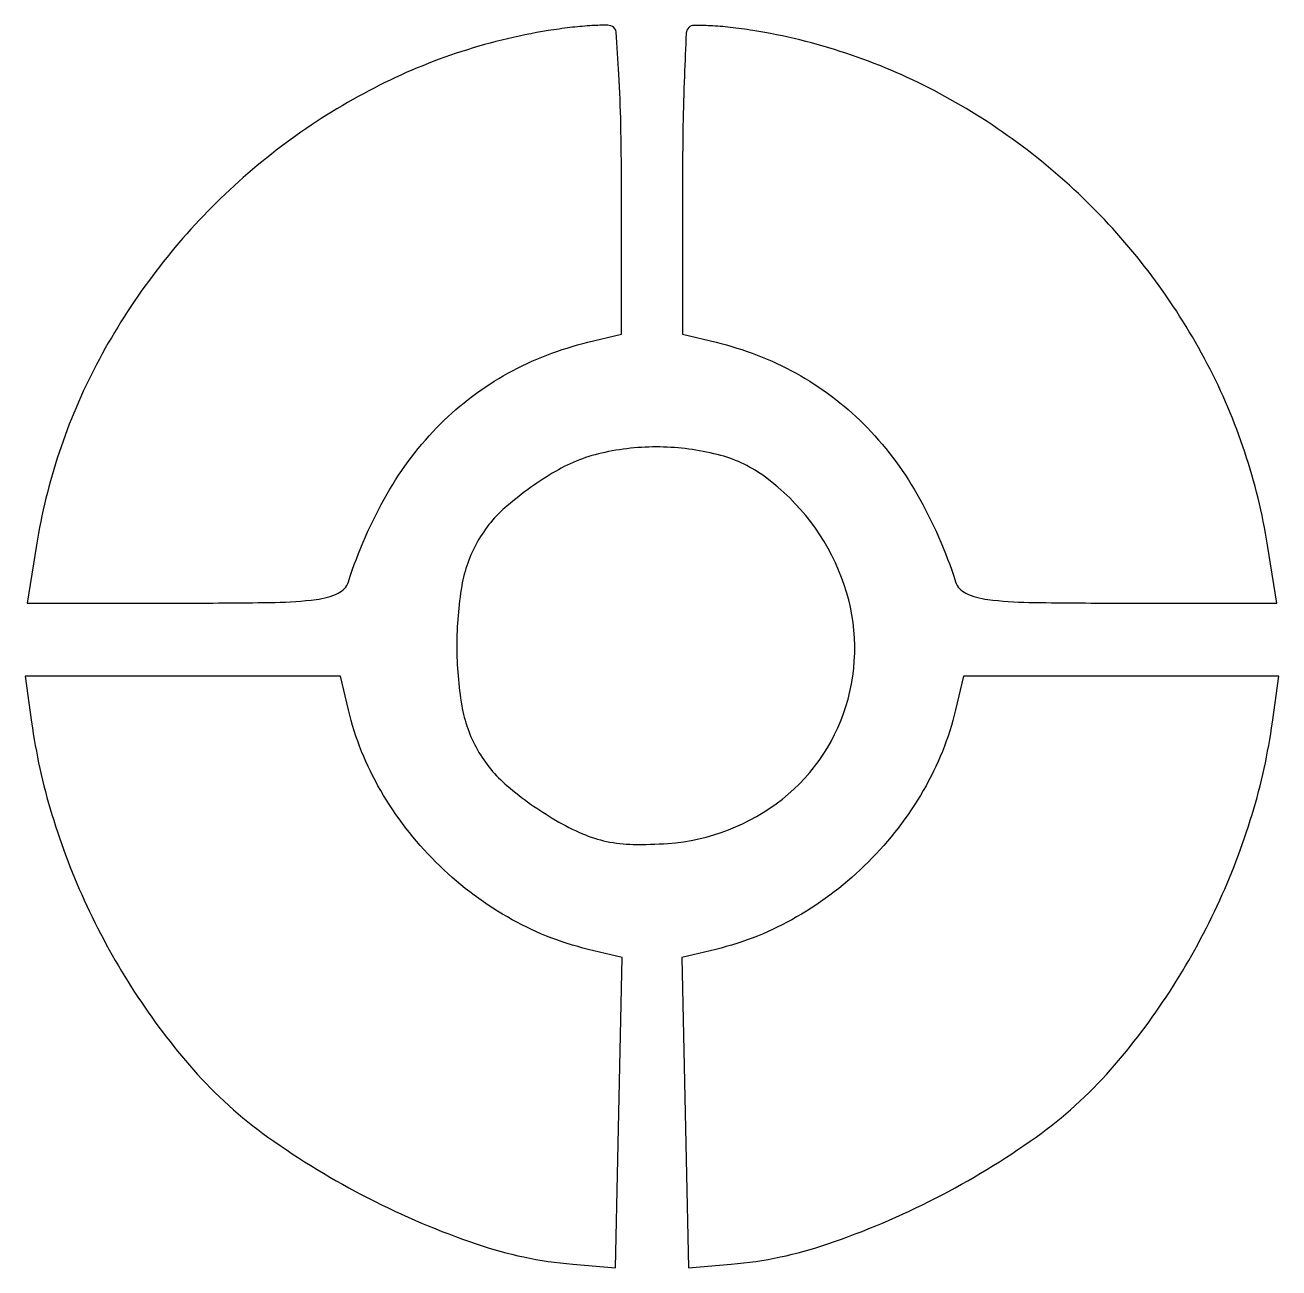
# Model space of a CAD drawing. Extents: x 0 to 103, y 0 to 102.
import ezdxf

# ---------------------------------------------------------------- set-up
doc = ezdxf.new("R2010")
doc.units = 0

msp = doc.modelspace()

# ---------------------------------------------------------------- linework, layer by layer
for points in [[(43, 101.9229, 0.082272), (28.293898, 96.994114, 0.075291), (15.451652, 87.475169, 0.075105), (5.978272, 74.555867, 0.081185), (1.059165, 59.75), (0.298689, 55), (13.180729, 55, 0.003514), (20.610416, 55.05221, 0.028854), (23.986899, 55.294875, 0.073868), (25.78164, 55.804954, 0.211967), (26.62512, 56.75, -0.051789), (29.792212, 63.949881, -0.066961), (34.165658, 69.683601, -0.070614), (39.690308, 73.835383, -0.066999), (46.25, 76.377152), (49, 77.038104), (49, 89.460035, 0.00565), (48.945883, 94.249289, 0.008978), (48.779688, 98.345164, 0.003559), (48.55203, 101.809057, 0.262604), (48.25, 102.26372, 0.123913), (47.74177, 102.379644, 0.010629), (46.398438, 102.321078, 0.013524), (44.778256, 102.171804, 0.010073)], [(54.514958, 102.181624, 0.186337), (54.30696, 101.712018, 0.002096), (54.151269, 98.200615, 0.00612), (54.037195, 94.109659, 0.003909), (54, 89.352385), (54, 77.038104), (56.75, 76.377152, -0.066999), (63.309692, 73.835383, -0.070614), (68.834342, 69.683601, -0.066961), (73.207788, 63.949881, -0.051789), (76.37488, 56.75, 0.211967), (77.21836, 55.804954, 0.073868), (79.013101, 55.294875, 0.028854), (82.389584, 55.05221, 0.003514), (89.819271, 55), (102.701311, 55), (101.940835, 59.75, 0.081077), (97.006933, 74.610964, 0.075869), (87.521756, 87.516774, 0.07588), (74.620214, 97.004312, 0.08114), (59.764958, 101.938471, 0.011468), (57.913405, 102.191515, 0.016653), (56.269565, 102.322618, 0.01224), (54.924599, 102.351946, 0.198217)], [(43.594017, 65.791869, 0.043536), (39.631903, 62.977354, 0.087935), (37.200428, 60.035615, 0.087059), (35.913865, 56.417192, 0.042009), (35.5, 51.5, 0.042009), (35.913865, 46.582808, 0.087059), (37.200428, 42.964385, 0.087935), (39.631903, 40.022646, 0.043536), (43.594017, 37.208131, 0.030603), (45.798103, 36.090085, 0.050806), (47.782954, 35.461437, 0.046955), (49.961544, 35.217819, 0.022192), (52.791471, 35.293843, 0.150511), (62.181318, 38.935991, 0.161799), (67.567656, 47.136112, 0.157835), (67.042291, 57.09189, 0.142824), (60.791471, 65.322341, 0.093125), (57.131144, 67.098679, 0.059772), (52.446815, 67.790831, 0.058815), (47.636046, 67.35572, 0.080909)], [(0.652761, 45.25, 0.038835), (2.324505, 37.676578, 0.03518), (5.187712, 30.188515, 0.034862), (9.104281, 23.107787, 0.036414), (13.916034, 16.748413, 0.057853), (20.029076, 11.225933, 0.036306), (28.269123, 6.213165, 0.036402), (37.099554, 2.467429, 0.060518), (45, 0.803976), (48.5, 0.5), (48.779679, 13.223499), (49.059358, 25.946998), (46.279679, 26.615399, -0.072316), (39.647702, 29.26707, -0.065104), (33.777127, 33.774228, -0.065165), (29.267521, 39.634751, -0.072722), (26.621288, 46.25), (25.961896, 49), (13.043819, 49), (0.125741, 49)], [(76.378712, 46.25, -0.072722), (73.732479, 39.634751, -0.065165), (69.222873, 33.774228, -0.065104), (63.352298, 29.26707, -0.072316), (56.720321, 26.615399), (53.940642, 25.946998), (54.220321, 13.223499), (54.5, 0.5), (58, 0.803976, 0.060518), (65.900446, 2.467429, 0.036402), (74.730877, 6.213165, 0.036306), (82.970924, 11.225933, 0.057853), (89.083966, 16.748413, 0.036414), (93.895719, 23.107787, 0.034862), (97.812288, 30.188515, 0.03518), (100.675495, 37.676578, 0.038835), (102.347239, 45.25), (102.874259, 49), (89.956181, 49), (77.038104, 49)]]:
    msp.add_lwpolyline(points, format="xyb", close=True)

doc.saveas('drawing.dxf')
